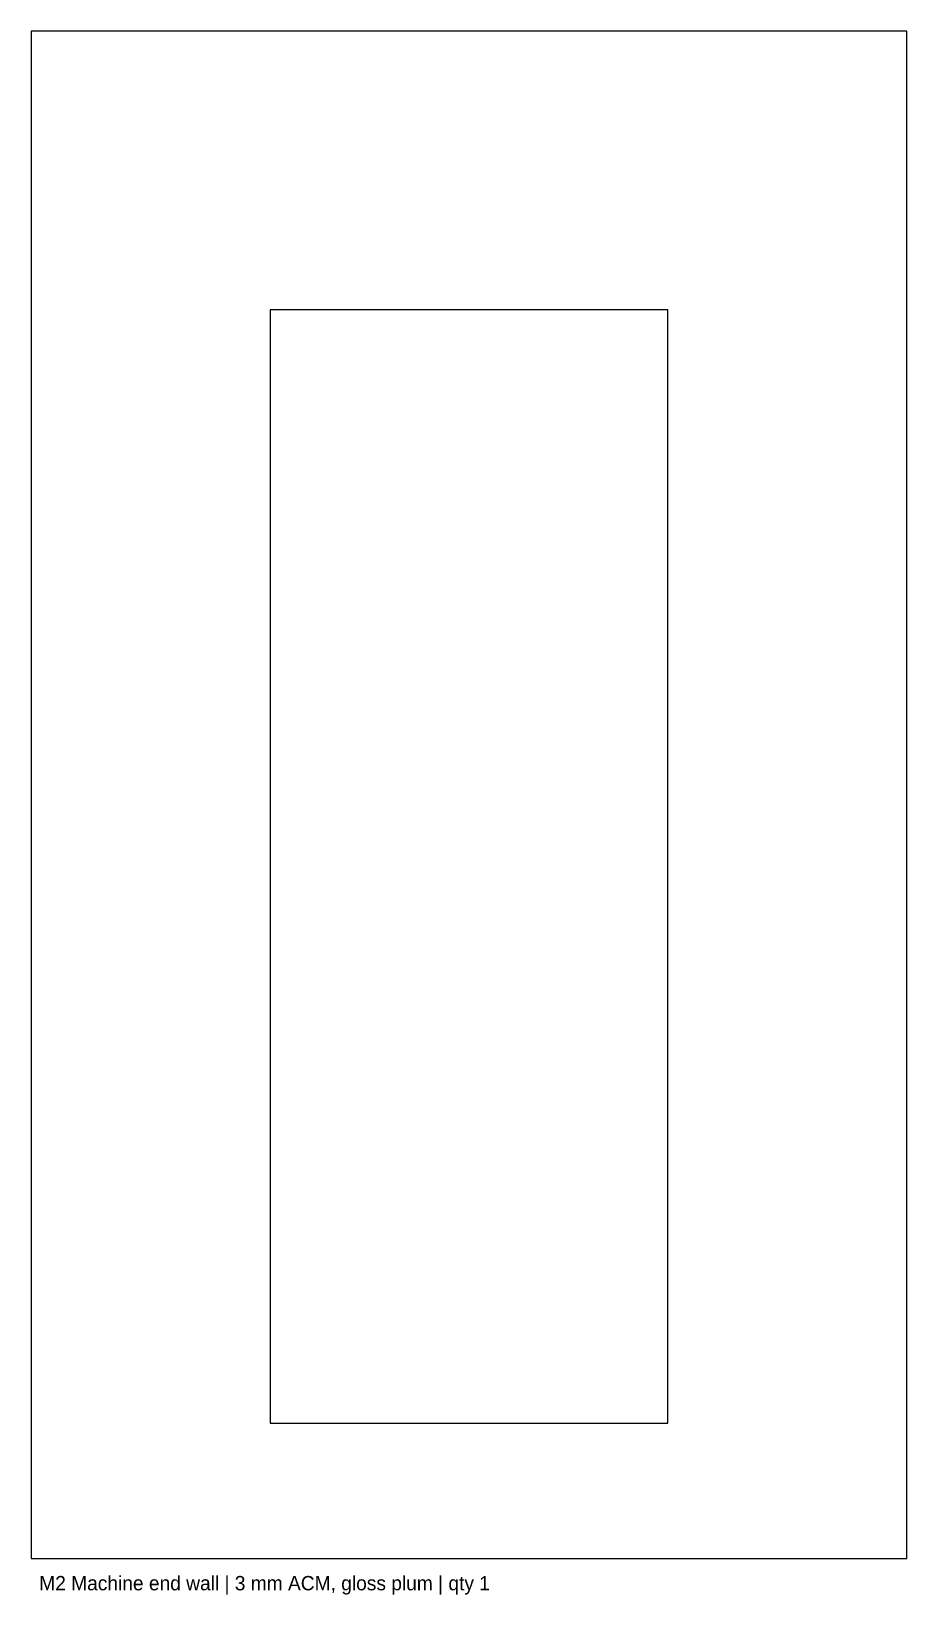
# Model space of a CAD drawing. Header units: millimetres. Extents: x 0 to 1100, y -46 to 1920.
import ezdxf

# ---------------------------------------------------------------- set-up
doc = ezdxf.new("R2010")
doc.units = ezdxf.units.MM
for name, color, linetype in [('CUTOUT', 1, 'Continuous'), ('OUTLINE', 7, 'Continuous'), ('TEXT', 5, 'Continuous')]:
    doc.layers.add(name, color=color, linetype=linetype)

msp = doc.modelspace()

# ---------------------------------------------------------------- linework, layer by layer
at = {"layer": 'CUTOUT'}
msp.add_lwpolyline([(300, 170), (800, 170), (800, 1570), (300, 1570)], close=True, dxfattribs=at)
at = {"layer": 'OUTLINE'}
msp.add_lwpolyline([(0, 0), (1100, 0), (1100, 1920), (0, 1920)], close=True, dxfattribs=at)

# ---------------------------------------------------------------- texts
at = {"layer": 'TEXT'}
msp.add_text('M2 Machine end wall | 3 mm ACM, gloss plum | qty 1', height=18, dxfattribs=at).set_placement((10, -40))

doc.saveas('drawing.dxf')
